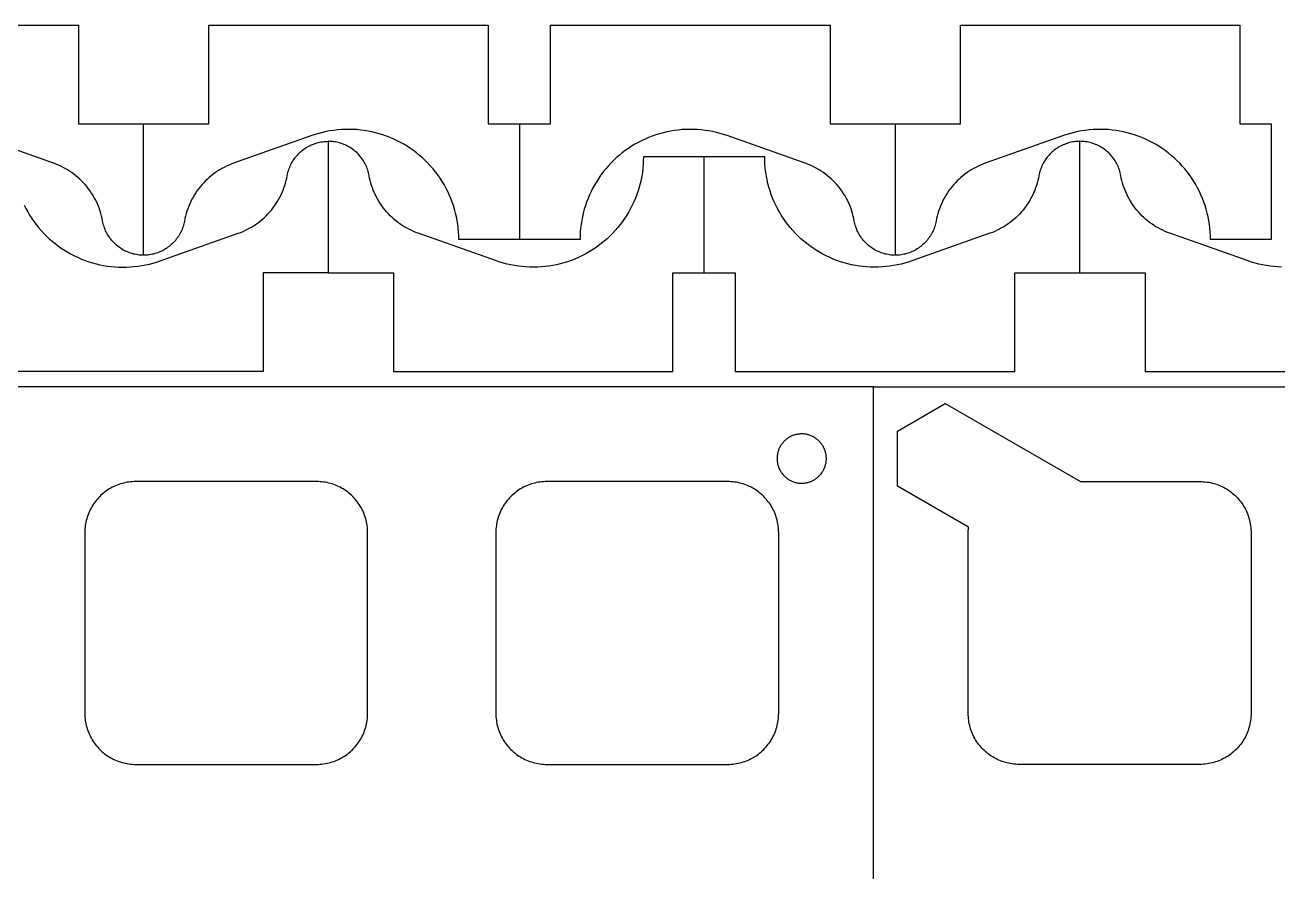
# Model space of a CAD drawing. Header units: millimetres. Extents: x -12 to 325, y -161 to 218.
# Drawn here: x 49.5 to 125.7, y -86.4 to -34.9 of the extents above; entities that cross this region are included whole.
import ezdxf

# ---------------------------------------------------------------- set-up
doc = ezdxf.new("R2010")
doc.units = ezdxf.units.MM
doc.header["$MEASUREMENT"] = 0
doc.layers.add('plot', color=12, linetype='Continuous', true_color=0xb80000)

msp = doc.modelspace()

# ---------------------------------------------------------------- linework, layer by layer
at = {"layer": 'plot'}
for points in [[(44.24, -34.859), (52.74, -34.859)], [(52.74, -34.859), (52.74, -37.859)], [(60.666, -37.859), (60.666, -34.859)], [(60.666, -34.859), (69.166, -34.859)], [(69.166, -34.859), (77.666, -34.859)], [(77.666, -34.859), (77.666, -37.859)], [(81.455, -37.859), (81.455, -34.859)], [(81.455, -34.859), (89.955, -34.859)], [(89.955, -34.859), (98.455, -34.859)], [(98.455, -34.859), (98.455, -37.859)], [(106.381, -37.859), (106.381, -34.859)], [(106.381, -34.859), (114.881, -34.859)], [(114.881, -34.859), (123.381, -34.859)], [(123.381, -34.859), (123.381, -37.859)], [(52.74, -37.859), (52.74, -40.859)], [(60.666, -40.859), (60.666, -37.859)], [(77.666, -37.859), (77.666, -40.859)], [(81.455, -40.859), (81.455, -37.859)], [(98.455, -37.859), (98.455, -40.859)], [(106.381, -40.859), (106.381, -37.859)], [(123.381, -37.859), (123.381, -40.859)], [(52.74, -40.859), (56.703, -40.859)], [(56.703, -48.859), (56.703, -40.859)], [(56.703, -40.859), (60.666, -40.859)], [(77.666, -40.859), (79.56, -40.859)], [(79.56, -40.859), (79.56, -47.909)], [(79.56, -40.859), (81.455, -40.859)], [(98.455, -40.859), (102.418, -40.859)], [(102.418, -40.859), (106.381, -40.859)], [(102.418, -40.859), (102.418, -48.859)], [(123.381, -40.859), (125.275, -40.859)], [(125.275, -40.859), (125.275, -47.909)], [(51.234, -43.268), (46.474, -41.586)], [(66.932, -41.586), (62.172, -43.268)], [(67.355, -41.452), (67.142, -41.516), (66.932, -41.586)], [(75.872, -47.909), (75.868, -47.676), (75.856, -47.443), (75.836, -47.21), (75.807, -46.978), (75.771, -46.748), (75.727, -46.519), (75.674, -46.291), (75.614, -46.066), (75.546, -45.843), (75.47, -45.622), (75.387, -45.404), (75.296, -45.189), (75.198, -44.978), (75.092, -44.769), (74.979, -44.565), (74.859, -44.365), (74.733, -44.169), (74.599, -43.978), (74.459, -43.791), (74.313, -43.609), (74.16, -43.433), (74.001, -43.262), (73.837, -43.096), (73.666, -42.937), (73.491, -42.783), (73.31, -42.636), (73.124, -42.495), (72.933, -42.361), (72.738, -42.233), (72.538, -42.112), (72.334, -41.998), (72.127, -41.892), (71.916, -41.792), (71.701, -41.7), (71.484, -41.616), (71.263, -41.539), (71.04, -41.47), (70.815, -41.409), (70.588, -41.355), (70.359, -41.31), (70.129, -41.272), (69.897, -41.243), (69.665, -41.221), (69.432, -41.208), (69.199, -41.203), (68.965, -41.206), (68.732, -41.217), (68.5, -41.236), (68.268, -41.263), (68.037, -41.298), (67.808, -41.342), (67.58, -41.393), (67.355, -41.452)], [(91.766, -41.452), (91.541, -41.393), (91.313, -41.342), (91.084, -41.298), (90.853, -41.263), (90.621, -41.236), (90.389, -41.217), (90.156, -41.206), (89.922, -41.203), (89.689, -41.208), (89.456, -41.221), (89.224, -41.243), (88.992, -41.272), (88.762, -41.31), (88.533, -41.355), (88.306, -41.409), (88.081, -41.47), (87.858, -41.539), (87.637, -41.616), (87.42, -41.7), (87.205, -41.792), (86.994, -41.892), (86.787, -41.998), (86.583, -42.112), (86.383, -42.233), (86.188, -42.361), (85.997, -42.495), (85.811, -42.636), (85.63, -42.783), (85.454, -42.937), (85.284, -43.096), (85.12, -43.262), (84.961, -43.433), (84.808, -43.609), (84.662, -43.791), (84.522, -43.978), (84.388, -44.169), (84.261, -44.365), (84.142, -44.565), (84.029, -44.769), (83.923, -44.978), (83.825, -45.189), (83.734, -45.404), (83.65, -45.622), (83.575, -45.843), (83.507, -46.066), (83.446, -46.291), (83.394, -46.519), (83.35, -46.748), (83.313, -46.978), (83.285, -47.21), (83.265, -47.443), (83.253, -47.676), (83.248, -47.909)], [(92.189, -41.586), (91.979, -41.516), (91.766, -41.452)], [(96.949, -43.268), (92.189, -41.586)], [(112.646, -41.586), (107.887, -43.268)], [(113.069, -41.452), (112.857, -41.516), (112.646, -41.586)], [(121.587, -47.909), (121.583, -47.676), (121.571, -47.443), (121.551, -47.21), (121.522, -46.978), (121.486, -46.748), (121.442, -46.519), (121.389, -46.291), (121.329, -46.066), (121.261, -45.843), (121.185, -45.622), (121.102, -45.404), (121.011, -45.189), (120.913, -44.978), (120.807, -44.769), (120.694, -44.565), (120.574, -44.365), (120.447, -44.169), (120.314, -43.978), (120.174, -43.791), (120.027, -43.609), (119.875, -43.433), (119.716, -43.262), (119.551, -43.096), (119.381, -42.937), (119.205, -42.783), (119.024, -42.636), (118.839, -42.495), (118.648, -42.361), (118.452, -42.233), (118.253, -42.112), (118.049, -41.998), (117.842, -41.892), (117.63, -41.792), (117.416, -41.7), (117.198, -41.616), (116.978, -41.539), (116.755, -41.47), (116.53, -41.409), (116.303, -41.355), (116.074, -41.31), (115.844, -41.272), (115.612, -41.243), (115.38, -41.221), (115.147, -41.208), (114.913, -41.203), (114.68, -41.206), (114.447, -41.217), (114.214, -41.236), (113.983, -41.263), (113.752, -41.298), (113.523, -41.342), (113.295, -41.393), (113.069, -41.452)], [(65.444, -44.013), (65.461, -43.926), (65.481, -43.84), (65.504, -43.755), (65.53, -43.671), (65.559, -43.588), (65.591, -43.506), (65.626, -43.425), (65.663, -43.345), (65.703, -43.267), (65.746, -43.19), (65.791, -43.115), (65.84, -43.041), (65.89, -42.969), (65.943, -42.899), (65.999, -42.83), (66.057, -42.764), (66.117, -42.7), (66.179, -42.638), (66.244, -42.578), (66.31, -42.52), (66.379, -42.465), (66.449, -42.412), (66.521, -42.361), (66.595, -42.314), (66.671, -42.268), (66.748, -42.226), (66.826, -42.186), (66.906, -42.149), (66.987, -42.114), (67.069, -42.083), (67.153, -42.054), (67.237, -42.028), (67.322, -42.006), (67.408, -41.986), (67.494, -41.969), (67.581, -41.955), (67.668, -41.945), (67.756, -41.937), (67.844, -41.932), (67.932, -41.931)], [(70.42, -44.013), (70.403, -43.926), (70.383, -43.84), (70.36, -43.755), (70.334, -43.671), (70.305, -43.588), (70.273, -43.506), (70.239, -43.425), (70.201, -43.345), (70.161, -43.267), (70.118, -43.19), (70.073, -43.115), (70.025, -43.041), (69.974, -42.969), (69.921, -42.899), (69.865, -42.83), (69.808, -42.764), (69.747, -42.7), (69.685, -42.638), (69.621, -42.578), (69.554, -42.52), (69.486, -42.465), (69.415, -42.412), (69.343, -42.361), (69.269, -42.314), (69.194, -42.268), (69.116, -42.226), (69.038, -42.186), (68.958, -42.149), (68.877, -42.114), (68.795, -42.083), (68.712, -42.054), (68.627, -42.028), (68.542, -42.006), (68.457, -41.986), (68.37, -41.969), (68.283, -41.955), (68.196, -41.945), (68.108, -41.937), (68.02, -41.932), (67.932, -41.931)], [(67.932, -41.931), (67.932, -49.931)], [(113.647, -41.931), (113.559, -41.932), (113.471, -41.937), (113.383, -41.945), (113.296, -41.955), (113.209, -41.969), (113.122, -41.986), (113.037, -42.006), (112.952, -42.028), (112.867, -42.054), (112.784, -42.083), (112.702, -42.114), (112.621, -42.149), (112.541, -42.186), (112.463, -42.226), (112.385, -42.268), (112.31, -42.314), (112.236, -42.361), (112.164, -42.412), (112.093, -42.465), (112.025, -42.52), (111.958, -42.578), (111.894, -42.638), (111.832, -42.7), (111.771, -42.764), (111.714, -42.83), (111.658, -42.899), (111.605, -42.969), (111.554, -43.041), (111.506, -43.115), (111.461, -43.19), (111.418, -43.267), (111.378, -43.345), (111.34, -43.425), (111.306, -43.506), (111.274, -43.588), (111.245, -43.671), (111.219, -43.755), (111.196, -43.84), (111.176, -43.926), (111.159, -44.013)], [(113.647, -49.931), (113.647, -41.931)], [(116.135, -44.013), (116.118, -43.926), (116.098, -43.84), (116.075, -43.755), (116.049, -43.671), (116.02, -43.588), (115.988, -43.506), (115.953, -43.425), (115.916, -43.345), (115.876, -43.267), (115.833, -43.19), (115.788, -43.115), (115.74, -43.041), (115.689, -42.969), (115.636, -42.899), (115.58, -42.83), (115.522, -42.764), (115.462, -42.7), (115.4, -42.638), (115.335, -42.578), (115.269, -42.52), (115.2, -42.465), (115.13, -42.412), (115.058, -42.361), (114.984, -42.314), (114.908, -42.268), (114.831, -42.226), (114.753, -42.186), (114.673, -42.149), (114.592, -42.114), (114.51, -42.083), (114.426, -42.054), (114.342, -42.028), (114.257, -42.006), (114.171, -41.986), (114.085, -41.969), (113.998, -41.955), (113.911, -41.945), (113.823, -41.937), (113.735, -41.932), (113.647, -41.931)], [(54.215, -46.777), (54.185, -46.625), (54.15, -46.473), (54.11, -46.323), (54.064, -46.174), (54.014, -46.027), (53.958, -45.881), (53.898, -45.738), (53.833, -45.596), (53.763, -45.457), (53.688, -45.321), (53.609, -45.187), (53.525, -45.056), (53.437, -44.927), (53.344, -44.802), (53.248, -44.68), (53.147, -44.562), (53.042, -44.447), (52.934, -44.335), (52.821, -44.227), (52.705, -44.124), (52.586, -44.024), (52.463, -43.928), (52.337, -43.836), (52.208, -43.749), (52.077, -43.666), (51.942, -43.588), (51.805, -43.515), (51.665, -43.446), (51.524, -43.382), (51.38, -43.322), (51.234, -43.268)], [(62.172, -43.268), (62.026, -43.322), (61.882, -43.382), (61.741, -43.446), (61.601, -43.515), (61.464, -43.588), (61.329, -43.666), (61.198, -43.749), (61.069, -43.836), (60.943, -43.928), (60.82, -44.024), (60.701, -44.124), (60.585, -44.227), (60.472, -44.335), (60.364, -44.447), (60.259, -44.562), (60.158, -44.68), (60.062, -44.802), (59.969, -44.927), (59.881, -45.056), (59.797, -45.187), (59.718, -45.321), (59.643, -45.457), (59.573, -45.596), (59.508, -45.738), (59.448, -45.881), (59.392, -46.027), (59.342, -46.174), (59.297, -46.323), (59.256, -46.473), (59.221, -46.625), (59.191, -46.777)], [(87.101, -42.881), (87.097, -43.114), (87.085, -43.347), (87.065, -43.58), (87.037, -43.811), (87, -44.042), (86.956, -44.271), (86.903, -44.498), (86.843, -44.724), (86.775, -44.947), (86.699, -45.168), (86.616, -45.386), (86.525, -45.601), (86.427, -45.812), (86.321, -46.02), (86.208, -46.225), (86.089, -46.425), (85.962, -46.621), (85.828, -46.812), (85.688, -46.999), (85.542, -47.181), (85.389, -47.357), (85.23, -47.528), (85.066, -47.693), (84.895, -47.853), (84.72, -48.007), (84.539, -48.154), (84.353, -48.295), (84.162, -48.429), (83.967, -48.557), (83.767, -48.678), (83.563, -48.792), (83.356, -48.898), (83.145, -48.998), (82.93, -49.09), (82.713, -49.174), (82.492, -49.251), (82.269, -49.32), (82.044, -49.381), (81.817, -49.435), (81.588, -49.48), (81.358, -49.518), (81.126, -49.547), (80.894, -49.569), (80.661, -49.582), (80.428, -49.587), (80.194, -49.584), (79.961, -49.573), (79.729, -49.554), (79.497, -49.527), (79.266, -49.491), (79.037, -49.448), (78.809, -49.397), (78.584, -49.338)], [(90.79, -42.881), (87.101, -42.881)], [(90.79, -49.931), (90.79, -42.881)], [(94.478, -42.881), (90.79, -42.881)], [(102.995, -49.338), (102.77, -49.397), (102.542, -49.448), (102.313, -49.491), (102.082, -49.527), (101.85, -49.554), (101.618, -49.573), (101.385, -49.584), (101.151, -49.587), (100.918, -49.582), (100.685, -49.569), (100.453, -49.547), (100.221, -49.518), (99.991, -49.48), (99.762, -49.435), (99.535, -49.381), (99.31, -49.32), (99.087, -49.251), (98.866, -49.174), (98.649, -49.09), (98.434, -48.998), (98.223, -48.898), (98.016, -48.792), (97.812, -48.678), (97.612, -48.557), (97.417, -48.429), (97.226, -48.295), (97.04, -48.154), (96.859, -48.007), (96.684, -47.853), (96.513, -47.693), (96.349, -47.528), (96.19, -47.357), (96.037, -47.181), (95.891, -46.999), (95.751, -46.812), (95.617, -46.621), (95.49, -46.425), (95.371, -46.225), (95.258, -46.02), (95.152, -45.812), (95.054, -45.601), (94.963, -45.386), (94.88, -45.168), (94.804, -44.947), (94.736, -44.724), (94.676, -44.498), (94.623, -44.271), (94.579, -44.042), (94.542, -43.811), (94.514, -43.58), (94.494, -43.347), (94.482, -43.114), (94.478, -42.881)], [(99.93, -46.777), (99.9, -46.625), (99.865, -46.473), (99.824, -46.323), (99.779, -46.174), (99.728, -46.027), (99.673, -45.881), (99.613, -45.738), (99.547, -45.596), (99.477, -45.457), (99.403, -45.321), (99.324, -45.187), (99.24, -45.056), (99.152, -44.927), (99.059, -44.802), (98.962, -44.68), (98.862, -44.562), (98.757, -44.447), (98.648, -44.335), (98.536, -44.227), (98.42, -44.124), (98.301, -44.024), (98.178, -43.928), (98.052, -43.836), (97.923, -43.749), (97.791, -43.666), (97.657, -43.588), (97.52, -43.515), (97.38, -43.446), (97.238, -43.382), (97.095, -43.322), (96.949, -43.268)], [(107.887, -43.268), (107.741, -43.322), (107.597, -43.382), (107.455, -43.446), (107.316, -43.515), (107.179, -43.588), (107.044, -43.666), (106.912, -43.749), (106.783, -43.836), (106.658, -43.928), (106.535, -44.024), (106.416, -44.124), (106.3, -44.227), (106.187, -44.335), (106.079, -44.447), (105.974, -44.562), (105.873, -44.68), (105.777, -44.802), (105.684, -44.927), (105.596, -45.056), (105.512, -45.187), (105.433, -45.321), (105.358, -45.457), (105.288, -45.596), (105.223, -45.738), (105.163, -45.881), (105.107, -46.027), (105.057, -46.174), (105.011, -46.323), (104.971, -46.473), (104.936, -46.625), (104.906, -46.777)], [(62.463, -47.522), (62.609, -47.468), (62.753, -47.408), (62.895, -47.344), (63.034, -47.275), (63.171, -47.202), (63.306, -47.123), (63.438, -47.041), (63.566, -46.953), (63.692, -46.862), (63.815, -46.766), (63.934, -46.666), (64.05, -46.562), (64.163, -46.455), (64.271, -46.343), (64.376, -46.228), (64.477, -46.11), (64.573, -45.988), (64.666, -45.862), (64.754, -45.734), (64.838, -45.603), (64.917, -45.469), (64.992, -45.332), (65.062, -45.193), (65.127, -45.052), (65.187, -44.909), (65.243, -44.763), (65.293, -44.616), (65.339, -44.467), (65.379, -44.317), (65.414, -44.165), (65.444, -44.013)], [(73.401, -47.522), (73.255, -47.468), (73.112, -47.408), (72.97, -47.344), (72.83, -47.275), (72.693, -47.202), (72.558, -47.123), (72.427, -47.041), (72.298, -46.953), (72.172, -46.862), (72.049, -46.766), (71.93, -46.666), (71.814, -46.562), (71.702, -46.455), (71.593, -46.343), (71.488, -46.228), (71.387, -46.11), (71.291, -45.988), (71.198, -45.862), (71.11, -45.734), (71.026, -45.603), (70.947, -45.469), (70.873, -45.332), (70.803, -45.193), (70.737, -45.052), (70.677, -44.909), (70.622, -44.763), (70.571, -44.616), (70.526, -44.467), (70.485, -44.317), (70.45, -44.165), (70.42, -44.013)], [(111.159, -44.013), (111.129, -44.165), (111.094, -44.317), (111.053, -44.467), (111.008, -44.616), (110.957, -44.763), (110.902, -44.909), (110.842, -45.052), (110.776, -45.193), (110.707, -45.332), (110.632, -45.469), (110.553, -45.603), (110.469, -45.734), (110.381, -45.862), (110.288, -45.988), (110.192, -46.11), (110.091, -46.228), (109.986, -46.343), (109.877, -46.455), (109.765, -46.562), (109.649, -46.666), (109.53, -46.766), (109.407, -46.862), (109.281, -46.953), (109.152, -47.041), (109.021, -47.123), (108.886, -47.202), (108.749, -47.275), (108.609, -47.344), (108.468, -47.408), (108.324, -47.468), (108.178, -47.522)], [(119.116, -47.522), (118.97, -47.468), (118.826, -47.408), (118.685, -47.344), (118.545, -47.275), (118.408, -47.202), (118.273, -47.123), (118.141, -47.041), (118.013, -46.953), (117.887, -46.862), (117.764, -46.766), (117.645, -46.666), (117.529, -46.562), (117.416, -46.455), (117.308, -46.343), (117.203, -46.228), (117.102, -46.11), (117.006, -45.988), (116.913, -45.862), (116.825, -45.734), (116.741, -45.603), (116.662, -45.469), (116.587, -45.332), (116.517, -45.193), (116.452, -45.052), (116.392, -44.909), (116.336, -44.763), (116.286, -44.616), (116.24, -44.467), (116.2, -44.317), (116.165, -44.165), (116.135, -44.013)], [(49.437, -45.812), (49.543, -46.02), (49.656, -46.225), (49.776, -46.425), (49.902, -46.621), (50.036, -46.812), (50.176, -46.999), (50.322, -47.181), (50.475, -47.357), (50.634, -47.528), (50.799, -47.693), (50.969, -47.853), (51.145, -48.007), (51.325, -48.154), (51.511, -48.295), (51.702, -48.429), (51.897, -48.557), (52.097, -48.678), (52.301, -48.792), (52.508, -48.898), (52.72, -48.998), (52.934, -49.09), (53.152, -49.174), (53.372, -49.251), (53.595, -49.32), (53.82, -49.381), (54.047, -49.435), (54.276, -49.48), (54.506, -49.518), (54.738, -49.547), (54.97, -49.569), (55.203, -49.582), (55.436, -49.587), (55.67, -49.584), (55.903, -49.573), (56.135, -49.554), (56.367, -49.527), (56.598, -49.491), (56.827, -49.448), (57.055, -49.397), (57.281, -49.338)], [(56.703, -48.859), (56.615, -48.857), (56.527, -48.853), (56.439, -48.845), (56.352, -48.834), (56.265, -48.821), (56.179, -48.804), (56.093, -48.784), (56.008, -48.761), (55.924, -48.736), (55.84, -48.707), (55.758, -48.676), (55.677, -48.641), (55.597, -48.604), (55.519, -48.564), (55.442, -48.522), (55.366, -48.476), (55.292, -48.428), (55.22, -48.378), (55.15, -48.325), (55.081, -48.27), (55.015, -48.212), (54.95, -48.152), (54.888, -48.09), (54.828, -48.026), (54.77, -47.959), (54.714, -47.891), (54.661, -47.821), (54.61, -47.749), (54.562, -47.675), (54.517, -47.6), (54.474, -47.523), (54.434, -47.444), (54.396, -47.365), (54.362, -47.284), (54.33, -47.202), (54.301, -47.119), (54.275, -47.034), (54.252, -46.949), (54.232, -46.864), (54.215, -46.777)], [(59.191, -46.777), (59.174, -46.864), (59.154, -46.949), (59.131, -47.034), (59.105, -47.119), (59.076, -47.202), (59.044, -47.284), (59.01, -47.365), (58.972, -47.444), (58.932, -47.523), (58.889, -47.6), (58.844, -47.675), (58.796, -47.749), (58.745, -47.821), (58.692, -47.891), (58.636, -47.959), (58.578, -48.026), (58.518, -48.09), (58.456, -48.152), (58.391, -48.212), (58.325, -48.27), (58.256, -48.325), (58.186, -48.378), (58.114, -48.428), (58.04, -48.476), (57.964, -48.522), (57.887, -48.564), (57.809, -48.604), (57.729, -48.641), (57.648, -48.676), (57.566, -48.707), (57.483, -48.736), (57.398, -48.761), (57.313, -48.784), (57.227, -48.804), (57.141, -48.821), (57.054, -48.834), (56.967, -48.845), (56.879, -48.853), (56.791, -48.857), (56.703, -48.859)], [(102.418, -48.859), (102.33, -48.857), (102.242, -48.853), (102.154, -48.845), (102.067, -48.834), (101.98, -48.821), (101.893, -48.804), (101.808, -48.784), (101.723, -48.761), (101.638, -48.736), (101.555, -48.707), (101.473, -48.676), (101.392, -48.641), (101.312, -48.604), (101.233, -48.564), (101.156, -48.522), (101.081, -48.476), (101.007, -48.428), (100.935, -48.378), (100.864, -48.325), (100.796, -48.27), (100.729, -48.212), (100.665, -48.152), (100.603, -48.09), (100.542, -48.026), (100.485, -47.959), (100.429, -47.891), (100.376, -47.821), (100.325, -47.749), (100.277, -47.675), (100.232, -47.6), (100.189, -47.523), (100.149, -47.444), (100.111, -47.365), (100.077, -47.284), (100.045, -47.202), (100.016, -47.119), (99.99, -47.034), (99.967, -46.949), (99.947, -46.864), (99.93, -46.777)], [(104.906, -46.777), (104.889, -46.864), (104.869, -46.949), (104.846, -47.034), (104.82, -47.119), (104.791, -47.202), (104.759, -47.284), (104.724, -47.365), (104.687, -47.444), (104.647, -47.523), (104.604, -47.6), (104.559, -47.675), (104.51, -47.749), (104.46, -47.821), (104.407, -47.891), (104.351, -47.959), (104.293, -48.026), (104.233, -48.09), (104.171, -48.152), (104.106, -48.212), (104.04, -48.27), (103.971, -48.325), (103.901, -48.378), (103.829, -48.428), (103.755, -48.476), (103.679, -48.522), (103.602, -48.564), (103.524, -48.604), (103.444, -48.641), (103.363, -48.676), (103.281, -48.707), (103.197, -48.736), (103.113, -48.761), (103.028, -48.784), (102.942, -48.804), (102.856, -48.821), (102.769, -48.834), (102.681, -48.845), (102.594, -48.853), (102.506, -48.857), (102.418, -48.859)], [(57.703, -49.204), (62.463, -47.522)], [(78.161, -49.204), (73.401, -47.522)], [(79.56, -47.909), (75.872, -47.909)], [(83.248, -47.909), (79.56, -47.909)], [(108.178, -47.522), (103.418, -49.204)], [(123.876, -49.204), (119.116, -47.522)], [(125.275, -47.909), (121.587, -47.909)], [(57.281, -49.338), (57.493, -49.274), (57.703, -49.204)], [(78.584, -49.338), (78.371, -49.274), (78.161, -49.204)], [(103.418, -49.204), (103.208, -49.274), (102.995, -49.338)], [(124.298, -49.338), (124.086, -49.274), (123.876, -49.204)], [(125.909, -49.584), (125.676, -49.573), (125.444, -49.554), (125.212, -49.527), (124.981, -49.491), (124.752, -49.448), (124.524, -49.397), (124.298, -49.338)], [(67.932, -49.931), (63.969, -49.931)], [(63.969, -49.931), (63.969, -52.931)], [(67.932, -49.931), (71.895, -49.931)], [(71.895, -49.931), (71.895, -52.931)], [(88.895, -52.931), (88.895, -49.931)], [(88.895, -49.931), (90.79, -49.931)], [(90.79, -49.931), (92.684, -49.931)], [(92.684, -49.931), (92.684, -52.931)], [(109.684, -52.931), (109.684, -49.931)], [(109.684, -49.931), (113.647, -49.931)], [(113.647, -49.931), (117.61, -49.931)], [(117.61, -49.931), (117.61, -52.931)], [(63.969, -52.931), (63.969, -55.931)], [(71.895, -52.931), (71.895, -55.931)], [(88.895, -55.931), (88.895, -52.931)], [(92.684, -52.931), (92.684, -55.931)], [(109.684, -55.931), (109.684, -52.931)], [(117.61, -52.931), (117.61, -55.931)], [(55.469, -55.931), (46.969, -55.931)], [(63.969, -55.931), (55.469, -55.931)], [(71.895, -55.931), (80.395, -55.931)], [(80.395, -55.931), (88.895, -55.931)], [(92.684, -55.931), (101.184, -55.931)], [(101.184, -55.931), (109.684, -55.931)], [(117.61, -55.931), (126.11, -55.931)], [(101.093, -56.862), (-2.635, -56.862)], [(101.093, -56.862), (204.821, -56.862), (204.821, -160.59), (101.093, -160.59)], [(101.093, -160.59), (101.093, -56.862)], [(102.557, -62.9), (102.557, -59.552), (105.457, -57.877)], [(105.457, -57.877), (113.682, -62.626)], [(98.229, -61.226), (98.228, -61.174), (98.226, -61.122), (98.221, -61.07), (98.215, -61.018), (98.207, -60.967), (98.197, -60.916), (98.185, -60.865), (98.172, -60.815), (98.157, -60.765), (98.14, -60.716), (98.121, -60.667), (98.101, -60.619), (98.079, -60.572), (98.056, -60.525), (98.031, -60.48), (98.004, -60.435), (97.976, -60.391), (97.946, -60.348), (97.915, -60.307), (97.882, -60.266), (97.848, -60.227), (97.813, -60.188), (97.776, -60.151), (97.738, -60.116), (97.699, -60.081), (97.659, -60.048), (97.617, -60.017), (97.575, -59.987), (97.531, -59.958), (97.487, -59.931), (97.442, -59.906), (97.395, -59.882), (97.348, -59.859), (97.3, -59.839), (97.252, -59.82), (97.203, -59.803), (97.153, -59.787), (97.103, -59.773), (97.052, -59.761), (97.001, -59.751), (96.95, -59.742), (96.898, -59.735), (96.846, -59.73), (96.794, -59.727), (96.742, -59.726), (96.69, -59.726), (96.638, -59.729), (96.586, -59.733), (96.535, -59.739), (96.483, -59.746), (96.432, -59.756), (96.381, -59.767), (96.331, -59.78), (96.281, -59.795), (96.231, -59.811), (96.183, -59.829), (96.134, -59.849), (96.087, -59.87), (96.04, -59.893), (95.994, -59.918), (95.95, -59.945), (95.906, -59.972), (95.863, -60.002), (95.821, -60.033), (95.78, -60.065), (95.74, -60.098), (95.701, -60.133), (95.664, -60.17), (95.628, -60.207), (95.593, -60.246), (95.56, -60.286), (95.528, -60.327), (95.498, -60.37), (95.469, -60.413), (95.441, -60.457), (95.415, -60.502), (95.391, -60.548), (95.368, -60.595), (95.347, -60.643), (95.328, -60.691), (95.31, -60.74), (95.294, -60.79), (95.28, -60.84), (95.267, -60.89), (95.257, -60.941), (95.248, -60.992), (95.24, -61.044), (95.235, -61.096), (95.231, -61.148), (95.23, -61.2), (95.23, -61.252), (95.231, -61.304), (95.235, -61.356), (95.24, -61.408), (95.248, -61.459), (95.257, -61.51), (95.267, -61.561), (95.28, -61.612), (95.294, -61.662), (95.31, -61.712), (95.328, -61.761), (95.347, -61.809), (95.368, -61.856), (95.391, -61.903), (95.415, -61.949), (95.441, -61.995), (95.469, -62.039), (95.498, -62.082), (95.528, -62.124), (95.56, -62.165), (95.593, -62.205), (95.628, -62.244), (95.664, -62.282), (95.701, -62.318), (95.74, -62.353), (95.78, -62.387), (95.821, -62.419), (95.863, -62.45), (95.906, -62.479), (95.95, -62.507), (95.994, -62.533), (96.04, -62.558), (96.087, -62.581), (96.134, -62.603), (96.183, -62.623), (96.231, -62.641), (96.281, -62.657), (96.331, -62.672), (96.381, -62.685), (96.432, -62.696), (96.483, -62.705), (96.535, -62.713), (96.586, -62.719), (96.638, -62.723), (96.69, -62.725), (96.742, -62.726), (96.794, -62.724), (96.846, -62.721), (96.898, -62.716), (96.95, -62.71), (97.001, -62.701), (97.052, -62.691), (97.103, -62.679), (97.153, -62.665), (97.203, -62.649), (97.252, -62.632), (97.3, -62.613), (97.348, -62.592), (97.395, -62.57), (97.442, -62.546), (97.487, -62.521), (97.531, -62.493), (97.575, -62.465), (97.617, -62.435), (97.659, -62.403), (97.699, -62.37), (97.738, -62.336), (97.776, -62.3), (97.813, -62.263), (97.848, -62.225), (97.882, -62.186), (97.915, -62.145), (97.946, -62.103), (97.976, -62.061), (98.004, -62.017), (98.031, -61.972), (98.056, -61.926), (98.079, -61.88), (98.101, -61.833), (98.121, -61.785), (98.14, -61.736), (98.157, -61.687), (98.172, -61.637), (98.185, -61.587), (98.197, -61.536), (98.207, -61.485), (98.215, -61.433), (98.221, -61.382), (98.226, -61.33), (98.228, -61.278), (98.229, -61.226)], [(56.229, -62.626), (56.124, -62.628), (56.018, -62.633), (55.912, -62.642), (55.807, -62.655), (55.703, -62.671), (55.599, -62.691), (55.495, -62.714), (55.393, -62.741), (55.292, -62.771), (55.191, -62.805), (55.092, -62.842), (54.994, -62.882), (54.898, -62.926), (54.803, -62.973), (54.71, -63.024), (54.619, -63.077), (54.529, -63.134), (54.442, -63.193), (54.356, -63.256), (54.273, -63.321), (54.192, -63.389), (54.113, -63.46), (54.037, -63.534), (53.964, -63.61), (53.893, -63.689), (53.825, -63.769), (53.759, -63.853), (53.697, -63.938), (53.637, -64.026), (53.581, -64.115), (53.527, -64.207), (53.477, -64.3), (53.43, -64.394), (53.386, -64.491), (53.346, -64.589), (53.308, -64.688), (53.275, -64.788), (53.244, -64.889), (53.218, -64.992), (53.194, -65.095), (53.174, -65.199), (53.158, -65.304), (53.146, -65.409), (53.137, -65.514), (53.131, -65.62), (53.129, -65.726)], [(67.229, -62.626), (56.229, -62.626)], [(70.329, -65.726), (70.328, -65.62), (70.322, -65.514), (70.313, -65.409), (70.301, -65.304), (70.284, -65.199), (70.265, -65.095), (70.241, -64.992), (70.214, -64.889), (70.184, -64.788), (70.15, -64.688), (70.113, -64.589), (70.073, -64.491), (70.029, -64.394), (69.982, -64.3), (69.932, -64.207), (69.878, -64.115), (69.822, -64.026), (69.762, -63.938), (69.699, -63.853), (69.634, -63.769), (69.566, -63.689), (69.495, -63.61), (69.421, -63.534), (69.345, -63.46), (69.267, -63.389), (69.186, -63.321), (69.103, -63.256), (69.017, -63.193), (68.93, -63.134), (68.84, -63.077), (68.749, -63.024), (68.656, -62.973), (68.561, -62.926), (68.464, -62.882), (68.367, -62.842), (68.268, -62.805), (68.167, -62.771), (68.066, -62.741), (67.963, -62.714), (67.86, -62.691), (67.756, -62.671), (67.652, -62.655), (67.546, -62.642), (67.441, -62.633), (67.335, -62.628), (67.229, -62.626)], [(81.229, -62.626), (81.124, -62.628), (81.018, -62.633), (80.912, -62.642), (80.807, -62.655), (80.703, -62.671), (80.599, -62.691), (80.495, -62.714), (80.393, -62.741), (80.292, -62.771), (80.191, -62.805), (80.092, -62.842), (79.994, -62.882), (79.898, -62.926), (79.803, -62.973), (79.71, -63.024), (79.619, -63.077), (79.529, -63.134), (79.442, -63.193), (79.356, -63.256), (79.273, -63.321), (79.192, -63.389), (79.113, -63.46), (79.037, -63.534), (78.964, -63.61), (78.893, -63.689), (78.825, -63.769), (78.759, -63.853), (78.697, -63.938), (78.637, -64.026), (78.581, -64.115), (78.527, -64.207), (78.477, -64.3), (78.43, -64.394), (78.386, -64.491), (78.346, -64.589), (78.308, -64.688), (78.275, -64.788), (78.244, -64.889), (78.218, -64.992), (78.194, -65.095), (78.174, -65.199), (78.158, -65.304), (78.146, -65.409), (78.137, -65.514), (78.131, -65.62), (78.129, -65.726)], [(92.229, -62.626), (81.229, -62.626)], [(95.329, -65.726), (95.328, -65.62), (95.322, -65.514), (95.313, -65.409), (95.301, -65.304), (95.284, -65.199), (95.265, -65.095), (95.241, -64.992), (95.214, -64.889), (95.184, -64.788), (95.15, -64.688), (95.113, -64.589), (95.073, -64.491), (95.029, -64.394), (94.982, -64.3), (94.932, -64.207), (94.878, -64.115), (94.822, -64.026), (94.762, -63.938), (94.699, -63.853), (94.634, -63.769), (94.566, -63.689), (94.495, -63.61), (94.421, -63.534), (94.345, -63.46), (94.267, -63.389), (94.186, -63.321), (94.103, -63.256), (94.017, -63.193), (93.93, -63.134), (93.84, -63.077), (93.749, -63.024), (93.656, -62.973), (93.561, -62.926), (93.464, -62.882), (93.367, -62.842), (93.268, -62.805), (93.167, -62.771), (93.066, -62.741), (92.963, -62.714), (92.86, -62.691), (92.756, -62.671), (92.652, -62.655), (92.546, -62.642), (92.441, -62.633), (92.335, -62.628), (92.229, -62.626)], [(106.875, -65.393), (102.557, -62.9)], [(113.682, -62.626), (120.957, -62.626)], [(120.957, -62.626), (121.063, -62.628), (121.169, -62.633), (121.274, -62.642), (121.379, -62.655), (121.484, -62.671), (121.588, -62.691), (121.691, -62.714), (121.794, -62.741), (121.895, -62.771), (121.995, -62.805), (122.095, -62.842), (122.192, -62.882), (122.289, -62.926), (122.384, -62.973), (122.477, -63.024), (122.568, -63.077), (122.658, -63.134), (122.745, -63.193), (122.83, -63.256), (122.914, -63.321), (122.995, -63.389), (123.073, -63.46), (123.149, -63.534), (123.223, -63.61), (123.294, -63.689), (123.362, -63.769), (123.427, -63.853), (123.49, -63.938), (123.549, -64.026), (123.606, -64.115), (123.659, -64.207), (123.71, -64.3), (123.757, -64.394), (123.801, -64.491), (123.841, -64.589), (123.878, -64.688), (123.912, -64.788), (123.942, -64.889), (123.969, -64.992), (123.992, -65.095), (124.012, -65.199), (124.028, -65.304), (124.041, -65.409), (124.05, -65.514), (124.056, -65.62), (124.057, -65.726)], [(106.857, -65.726), (106.859, -65.62), (106.865, -65.514), (106.874, -65.409), (106.875, -65.393)], [(53.129, -65.726), (53.129, -76.726)], [(70.329, -76.726), (70.329, -65.726)], [(78.129, -65.726), (78.129, -76.726)], [(95.329, -76.726), (95.329, -65.726)], [(106.857, -76.726), (106.857, -65.726)], [(124.057, -65.726), (124.057, -76.726)], [(53.129, -76.726), (53.131, -76.832), (53.137, -76.937), (53.146, -77.043), (53.158, -77.148), (53.174, -77.253), (53.194, -77.357), (53.218, -77.46), (53.244, -77.562), (53.275, -77.664), (53.308, -77.764), (53.346, -77.863), (53.386, -77.961), (53.43, -78.057), (53.477, -78.152), (53.527, -78.245), (53.581, -78.337), (53.637, -78.426), (53.697, -78.514), (53.759, -78.599), (53.825, -78.682), (53.893, -78.763), (53.964, -78.842), (54.037, -78.918), (54.113, -78.991), (54.192, -79.062), (54.273, -79.131), (54.356, -79.196), (54.442, -79.258), (54.529, -79.318), (54.619, -79.375), (54.71, -79.428), (54.803, -79.478), (54.898, -79.525), (54.994, -79.569), (55.092, -79.61), (55.191, -79.647), (55.292, -79.681), (55.393, -79.711), (55.495, -79.738), (55.599, -79.761), (55.703, -79.781), (55.807, -79.797), (55.912, -79.81), (56.018, -79.819), (56.124, -79.824), (56.229, -79.826)], [(67.229, -79.826), (67.335, -79.824), (67.441, -79.819), (67.546, -79.81), (67.652, -79.797), (67.756, -79.781), (67.86, -79.761), (67.963, -79.738), (68.066, -79.711), (68.167, -79.681), (68.268, -79.647), (68.367, -79.61), (68.464, -79.569), (68.561, -79.525), (68.656, -79.478), (68.749, -79.428), (68.84, -79.375), (68.93, -79.318), (69.017, -79.258), (69.103, -79.196), (69.186, -79.131), (69.267, -79.062), (69.345, -78.991), (69.421, -78.918), (69.495, -78.842), (69.566, -78.763), (69.634, -78.682), (69.699, -78.599), (69.762, -78.514), (69.822, -78.426), (69.878, -78.337), (69.932, -78.245), (69.982, -78.152), (70.029, -78.057), (70.073, -77.961), (70.113, -77.863), (70.15, -77.764), (70.184, -77.664), (70.214, -77.562), (70.241, -77.46), (70.265, -77.357), (70.284, -77.253), (70.301, -77.148), (70.313, -77.043), (70.322, -76.937), (70.328, -76.832), (70.329, -76.726)], [(78.129, -76.726), (78.131, -76.832), (78.137, -76.937), (78.146, -77.043), (78.158, -77.148), (78.174, -77.253), (78.194, -77.357), (78.218, -77.46), (78.244, -77.562), (78.275, -77.664), (78.308, -77.764), (78.346, -77.863), (78.386, -77.961), (78.43, -78.057), (78.477, -78.152), (78.527, -78.245), (78.581, -78.337), (78.637, -78.426), (78.697, -78.514), (78.759, -78.599), (78.825, -78.682), (78.893, -78.763), (78.964, -78.842), (79.037, -78.918), (79.113, -78.991), (79.192, -79.062), (79.273, -79.131), (79.356, -79.196), (79.442, -79.258), (79.529, -79.318), (79.619, -79.375), (79.71, -79.428), (79.803, -79.478), (79.898, -79.525), (79.994, -79.569), (80.092, -79.61), (80.191, -79.647), (80.292, -79.681), (80.393, -79.711), (80.495, -79.738), (80.599, -79.761), (80.703, -79.781), (80.807, -79.797), (80.912, -79.81), (81.018, -79.819), (81.124, -79.824), (81.229, -79.826)], [(92.229, -79.826), (92.335, -79.824), (92.441, -79.819), (92.546, -79.81), (92.652, -79.797), (92.756, -79.781), (92.86, -79.761), (92.963, -79.738), (93.066, -79.711), (93.167, -79.681), (93.268, -79.647), (93.367, -79.61), (93.464, -79.569), (93.561, -79.525), (93.656, -79.478), (93.749, -79.428), (93.84, -79.375), (93.93, -79.318), (94.017, -79.258), (94.103, -79.196), (94.186, -79.131), (94.267, -79.062), (94.345, -78.991), (94.421, -78.918), (94.495, -78.842), (94.566, -78.763), (94.634, -78.682), (94.699, -78.599), (94.762, -78.514), (94.822, -78.426), (94.878, -78.337), (94.932, -78.245), (94.982, -78.152), (95.029, -78.057), (95.073, -77.961), (95.113, -77.863), (95.15, -77.764), (95.184, -77.664), (95.214, -77.562), (95.241, -77.46), (95.265, -77.357), (95.284, -77.253), (95.301, -77.148), (95.313, -77.043), (95.322, -76.937), (95.328, -76.832), (95.329, -76.726)], [(109.957, -79.826), (109.851, -79.824), (109.746, -79.819), (109.64, -79.81), (109.535, -79.797), (109.431, -79.781), (109.327, -79.761), (109.223, -79.738), (109.121, -79.711), (109.02, -79.681), (108.919, -79.647), (108.82, -79.61), (108.722, -79.569), (108.626, -79.525), (108.531, -79.478), (108.438, -79.428), (108.347, -79.375), (108.257, -79.318), (108.17, -79.258), (108.084, -79.196), (108.001, -79.131), (107.92, -79.062), (107.841, -78.991), (107.765, -78.918), (107.692, -78.842), (107.621, -78.763), (107.553, -78.682), (107.487, -78.599), (107.425, -78.514), (107.365, -78.426), (107.309, -78.337), (107.255, -78.245), (107.205, -78.152), (107.158, -78.057), (107.114, -77.961), (107.073, -77.863), (107.036, -77.764), (107.003, -77.664), (106.972, -77.562), (106.945, -77.46), (106.922, -77.357), (106.902, -77.253), (106.886, -77.148), (106.874, -77.043), (106.865, -76.937), (106.859, -76.832), (106.857, -76.726)], [(124.057, -76.726), (124.056, -76.832), (124.05, -76.937), (124.041, -77.043), (124.028, -77.148), (124.012, -77.253), (123.992, -77.357), (123.969, -77.46), (123.942, -77.562), (123.912, -77.664), (123.878, -77.764), (123.841, -77.863), (123.801, -77.961), (123.757, -78.057), (123.71, -78.152), (123.659, -78.245), (123.606, -78.337), (123.549, -78.426), (123.49, -78.514), (123.427, -78.599), (123.362, -78.682), (123.294, -78.763), (123.223, -78.842), (123.149, -78.918), (123.073, -78.991), (122.995, -79.062), (122.914, -79.131), (122.83, -79.196), (122.745, -79.258), (122.658, -79.318), (122.568, -79.375), (122.477, -79.428), (122.384, -79.478), (122.289, -79.525), (122.192, -79.569), (122.095, -79.61), (121.995, -79.647), (121.895, -79.681), (121.794, -79.711), (121.691, -79.738), (121.588, -79.761), (121.484, -79.781), (121.379, -79.797), (121.274, -79.81), (121.169, -79.819), (121.063, -79.824), (120.957, -79.826)], [(56.229, -79.826), (67.229, -79.826)], [(81.229, -79.826), (92.229, -79.826)], [(120.957, -79.826), (109.957, -79.826)]]:
    msp.add_lwpolyline(points, dxfattribs=at)

doc.saveas('drawing.dxf')
